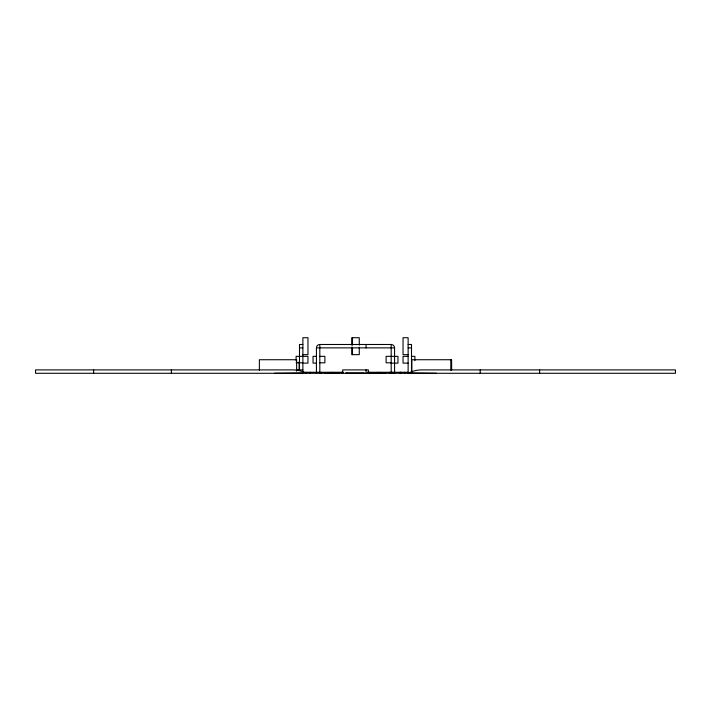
<?xml version="1.0" encoding="UTF-8"?>
<svg xmlns="http://www.w3.org/2000/svg" width="711" height="711" viewBox="0 0 711 711"><rect width="100%" height="100%" fill="white"/><g stroke="black" fill="none" stroke-linecap="round" stroke-linejoin="round"><path stroke-width="1.07" d="M302.877 344.488L299.491 344.488L299.491 370.138M316.431 373.284L316.431 347.875A3.386 3.386 0 0 1 319.817 344.488L391.183 344.488A3.386 3.386 0 0 1 394.569 347.875L394.569 373.284M408.123 344.488L411.509 344.488L411.509 372.182M299.491 347.875L302.877 347.875M316.431 347.875L394.569 347.875M408.123 347.875L411.509 347.875M302.877 354.656L307.961 354.656L307.961 337.716L302.877 337.716L302.877 362.806L296.105 362.806M408.123 354.656L403.039 354.656L403.039 337.716L408.123 337.716L408.123 373.284A28.796 28.796 0 0 1 421.667 369.898L675.45 369.898L675.45 373.284L35.55 373.284L35.55 369.898L292.719 369.898A28.796 28.796 0 0 1 306.263 373.284L306.263 372.271M316.431 356.344L313.036 356.344L313.036 363.125L316.431 363.125M319.817 356.344L324.891 356.344L324.891 362.806L319.817 362.806M408.123 356.344L403.039 356.344L403.039 363.125L408.123 363.125M411.509 356.344L414.895 356.344L414.895 360.646M391.183 362.806L386.109 362.806L386.109 356.344L397.964 356.344L397.964 363.125L391.183 363.125M296.3 369.898L302.877 369.898M303.721 372.271L343.44 372.271M367.56 372.271L408.123 372.271M302.877 372.946L274.428 373.284M346.666 372.946L364.334 372.946M408.123 372.946L436.572 373.284M539.613 369.898L539.613 373.284M480.201 369.898L480.201 373.284M451.627 370.155L451.627 359.73L411.847 359.73L411.847 372.244M450.801 359.73L450.801 370.182M404.737 372.271L404.737 373.284M400.817 372.271L400.808 373.284M400.311 372.271L400.293 373.284M392.881 372.271L392.881 373.284M391.183 344.488L391.183 373.284M389.495 372.271L389.495 373.284M380.012 372.271L380.012 373.284M377.301 372.271L377.301 373.284M369.48 372.271L369.48 373.284M368.351 373.284L368.351 369.898L342.649 369.898L342.649 373.284M366.049 344.488L366.049 347.875M366.049 369.898L366.049 373.284M359.277 345.128L359.277 337.716L351.723 337.716L351.723 345.128M359.277 347.244L359.277 354.656L351.723 354.656L351.723 347.244M352.496 337.716L352.496 345.128M352.496 347.244L352.496 354.656M346.044 372.751L346.044 373.284M341.52 372.271L341.52 373.284M333.699 372.271L333.699 373.284M330.988 372.271L330.988 373.284M321.505 372.271L321.505 373.284M319.817 344.488L319.817 373.284M310.192 372.271L310.183 373.284M302.877 372.271L302.877 363.125L307.961 363.125L307.961 356.344L296.105 356.344L296.105 360.646M299.153 361.819L299.153 370.155M296.638 371.222L296.638 359.73L259.373 359.73L259.373 370.155M171.387 369.898L171.387 373.284M93.639 369.898L93.639 373.284M339.796 372.608L324.891 372.946L339.796 372.608M386.109 372.608L371.204 372.946L386.109 372.608"/></g></svg>
